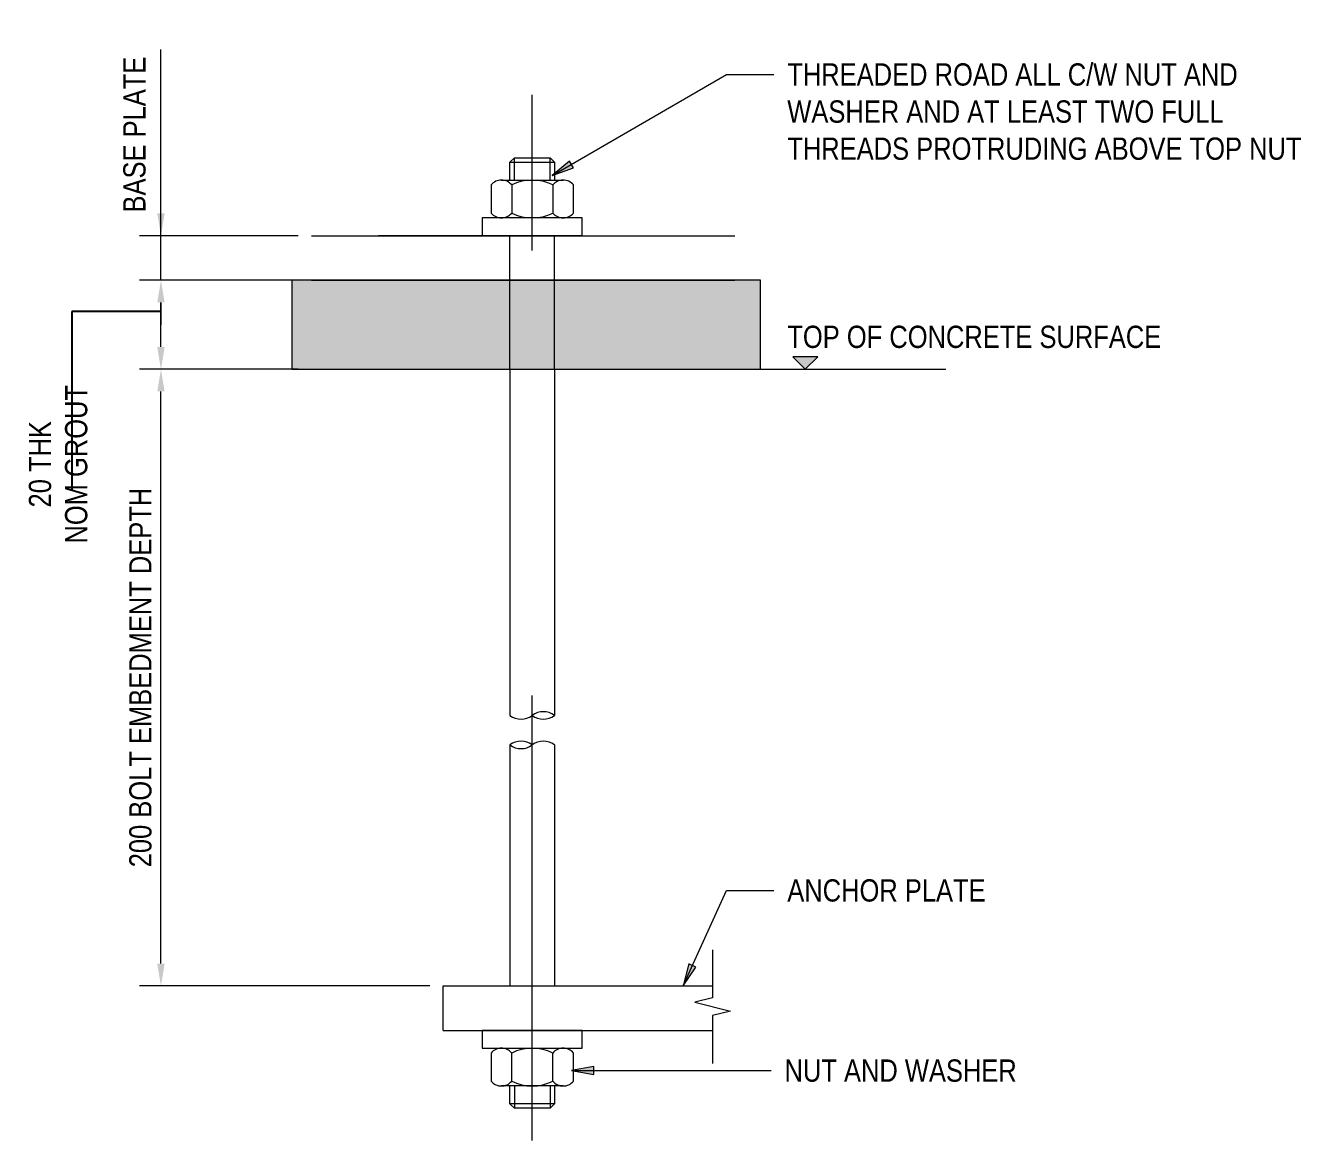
# Model space of a CAD drawing. Header units: metres. Extents: x 0.2 to 10.4, y 1.8 to 23.8.
# Drawn here: x 5.1364 to 5.423, y 2.3359 to 2.5865 of the extents above; entities that cross this region are included whole.
import ezdxf

# ---------------------------------------------------------------- set-up
doc = ezdxf.new("R2010")
doc.units = ezdxf.units.M
doc.linetypes.add('JacobsCenter', pattern=[0.015000000000000001, 0.009000000000000003, -0.0015, 0.003, -0.0015])
doc.linetypes.add('JacobsDash', pattern=[0.0045000000000000005, 0.003, -0.0015])
doc.layers.get('Defpoints').update_dxf_attribs({"color": 41})
for name, color, linetype, lineweight in [('A-ANNO-DIMS', 7, 'Continuous', 9), ('A-ANNO-NOTE', 7, 'Continuous', 9), ('A-DETL', 7, 'Continuous', 13), ('A-DETL-GENF', 7, 'Continuous', 9), ('A-DETL-THIN', 7, 'Continuous', 9), ('G-ANNO-TEXT', 7, 'Continuous', 9)]:
    doc.layers.add(name, color=color, linetype=linetype, lineweight=lineweight)
doc.styles.add('Arial Narrow_1', font='ARIALN.TTF', dxfattribs={"height": 0.005})
doc.dimstyles.new('Dimension_Standard_T__mm_', dxfattribs={"dimscale": 0.3048, "dimtxt": 0.005117154868091298, "dimasz": 0.01640419947506562, "dimexe": 0.01574803149606299, "dimexo": 0.00984251968503937, "dimgap": 0.006561679790026247, "dimtad": 1, "dimdec": 0, "dimlfac": 1000, "dimzin": 0, "dimdsep": 46, "dimtxsty": 'Arial Narrow_1', "dimsah": 1, "dimcen": 0.09, "dimaunit": 1, "dimadec": 4, "dimazin": 0, "dimtfac": 1, "dimtdec": 4, "dimtix": 1, "dimtmove": 2, "dimatfit": 3, "dimfxl": 1, "dimtvp": 1, "dimtolj": 1, "dimtzin": 0, "dimlwd": 18, "dimlwe": 18, "dimarcsym": 2})
doc.dimstyles.new('Dimension_Standard_T__mm__1', dxfattribs={"dimscale": 0.3048, "dimtxt": 0.005117154868091298, "dimasz": 0.01640419947506562, "dimexe": 0.01574803149606299, "dimexo": 0.00984251968503937, "dimgap": 0.006561679790026247, "dimtad": 1, "dimdec": 0, "dimlfac": 1000, "dimzin": 0, "dimdsep": 46, "dimtxsty": 'Arial Narrow_1', "dimsah": 1, "dimcen": 0.09, "dimaunit": 1, "dimadec": 4, "dimazin": 0, "dimtfac": 1, "dimtdec": 4, "dimtix": 1, "dimtmove": 0, "dimatfit": 3, "dimfxl": 1, "dimtvp": 1, "dimtolj": 1, "dimtzin": 0, "dimlwd": 18, "dimlwe": 18, "dimarcsym": 2})

# ---------------------------------------------------------------- blocks, each defined once
blk = doc.blocks.new('CS_DET_BreakLine_ViewScale - CS_Std BreakLine-8504684-DRG-2873242 - ANCHOR BOLT DETAILS')
at = {"layer": 'A-DETL-GENF'}
for p, q in [((0.007754673341438917, -0.004), (0.009754673341438936, 0.004)), ((0.009754673341438936, 0.004), (0.01075467334143891, 0)), ((-0.004000000000000004, 0), (0.006754673341438874, 0)), ((0.006754673341438874, 0), (0.007754673341438917, -0.004)), ((0.01075467334143891, 0), (0.02150934668287762, 0))]:
    blk.add_line(p, q, dxfattribs=at)
blk = doc.blocks.new('CS_DET_Pile-Column_BreakLine - Tubular BreakLine-8504580-DRG-2873242 - ANCHOR BOLT DETAILS')
at = {"layer": 'A-DETL-GENF', "lineweight": 18}
for centre, radius, start, end in [((0.00250000000003026, 0.003499098918582452), 0.004150000000021523, 232.9573290712632, 307.0426709284311), ((0.007500000000047363, -0.003125853911479327), 0.004150000000021524, 52.95732907170979, 127.0426709282902), ((0.007500000000047363, 0.003499098918588613), 0.004150000000021523, 232.9573290717094, 307.0426709282898)]:
    blk.add_arc(centre, radius, start, end, dxfattribs=at)
blk = doc.blocks.new('DIMBLOCK7-DRG-2873242 - ANCHOR BOLT DETAILS')
at = {"layer": 'A-ANNO-DIMS', "color": 0, "lineweight": 18, "transparency": 16777216}
for p, q in [((5.166819811757503, 2.544261029852521), (5.166819811757503, 2.549261029852521)), ((5.197667133014798, 2.539261029852521), (5.162019811757503, 2.539261029852521)), ((5.166819811757503, 2.529261029852521), (5.166819811757503, 2.539261029852521)), ((5.197667133014798, 2.529261029852521), (5.162019811757503, 2.529261029852521)), ((5.166819811757503, 2.524261029852521), (5.166819811757503, 2.519261029852521))]:
    blk.add_line(p, q, dxfattribs=at)
at = {"layer": 'A-ANNO-DIMS', "color": 0, "transparency": 16777216}
for points in [[(5.16598647842417, 2.544261029852521), (5.167653145090837, 2.544261029852521), (5.166819811757503, 2.539261029852521)], [(5.16598647842417, 2.524261029852521), (5.167653145090837, 2.524261029852521), (5.166819811757503, 2.529261029852521)]]:
    blk.add_solid(points, dxfattribs=at)
at = {"layer": 'Defpoints', "color": 0, "transparency": 16777216}
for p in [(5.166819811757503, 2.539261029852521), (5.200667133014798, 2.539261029852521), (5.200667133014798, 2.529261029852521)]:
    blk.add_point(p, dxfattribs=at)
at = {"layer": 'A-ANNO-DIMS', "color": 0, "lineweight": 18, "transparency": 16777216, "insert": (5.158357767509473, 2.544479654536605), "char_height": 0.005, "width": 0.04200940472661618, "attachment_point": 1, "rotation": 89.99999999999991, "line_spacing_factor": 0.9746961653507233, "style": 'Arial Narrow_1'}
blk.add_mtext('\\A1;BASE PLATE', dxfattribs=at)
blk = doc.blocks.new('DIMBLOCK8-DRG-2873242 - ANCHOR BOLT DETAILS')
at = {"layer": 'A-ANNO-DIMS', "color": 0, "lineweight": 18, "transparency": 16777216}
for p, q in [((5.197667133014798, 2.529261029852521), (5.162019811757504, 2.529261029852521)), ((5.166819811757504, 2.514261029852521), (5.166819811757504, 2.524261029852521)), ((5.197667133014798, 2.509261029852521), (5.162019811757504, 2.509261029852521))]:
    blk.add_line(p, q, dxfattribs=at)
at = {"layer": 'A-ANNO-DIMS', "color": 0, "transparency": 16777216}
for points in [[(5.165986478424171, 2.524261029852521), (5.167653145090838, 2.524261029852521), (5.166819811757504, 2.529261029852521)], [(5.165986478424171, 2.514261029852521), (5.167653145090838, 2.514261029852521), (5.166819811757504, 2.509261029852521)]]:
    blk.add_solid(points, dxfattribs=at)
at = {"layer": 'Defpoints', "color": 0, "transparency": 16777216}
for p in [(5.166819811757504, 2.529261029852521), (5.200667133014798, 2.529261029852521), (5.200667133014798, 2.509261029852521)]:
    blk.add_point(p, dxfattribs=at)
at = {"layer": 'A-ANNO-DIMS', "color": 0, "lineweight": 18, "transparency": 16777216, "insert": (5.143750962693615, 2.487900778179138), "char_height": 0.005, "width": 0.04288663127543183, "attachment_point": 5, "rotation": 89.99999999999991, "line_spacing_factor": 0.9746961653507233, "style": 'Arial Narrow_1'}
blk.add_mtext('\\A1;20 THK\\PNOM GROUT', dxfattribs=at)
blk = doc.blocks.new('DIMBLOCK9-DRG-2873242 - ANCHOR BOLT DETAILS')
at = {"layer": 'A-ANNO-DIMS', "color": 0, "lineweight": 18, "transparency": 16777216}
for p, q in [((5.197667133014798, 2.509261029852521), (5.162019811757503, 2.509261029852521)), ((5.166819811757503, 2.375689962039864), (5.166819811757503, 2.504261029852521)), ((5.227219192644636, 2.370689962039864), (5.162019811757503, 2.370689962039864))]:
    blk.add_line(p, q, dxfattribs=at)
at = {"layer": 'A-ANNO-DIMS', "color": 0, "transparency": 16777216}
for points in [[(5.16598647842417, 2.504261029852521), (5.167653145090837, 2.504261029852521), (5.166819811757503, 2.509261029852521)], [(5.16598647842417, 2.375689962039864), (5.167653145090837, 2.375689962039864), (5.166819811757503, 2.370689962039864)]]:
    blk.add_solid(points, dxfattribs=at)
at = {"layer": 'Defpoints', "color": 0, "transparency": 16777216}
for p in [(5.166819811757503, 2.509261029852521), (5.200667133014798, 2.509261029852521), (5.230219192644636, 2.370689962039864)]:
    blk.add_point(p, dxfattribs=at)
at = {"layer": 'A-ANNO-DIMS', "color": 0, "lineweight": 18, "transparency": 16777216, "insert": (5.162232840406889, 2.43997549594619), "char_height": 0.005, "width": 0.102440566978361, "attachment_point": 5, "rotation": 90, "style": 'Arial Narrow_1'}
blk.add_mtext('\\A1;200 BOLT EMBEDMENT DEPTH', dxfattribs=at)
blk = doc.blocks.new('S_Annot_Level Symbol_2D - S_Annot_Level Symbol_2D-4710850-DRG-2873242 - ANCHOR BOLT DETAILS')
at = {"layer": 'A-ANNO-NOTE'}
blk.add_hatch(color=256, dxfattribs=at).paths.add_polyline_path([(0.001404168516409059, 0.001404168516409056), (-2.90809043512752e-18, -2.643718577388654e-19), (-0.00140416851640906, 0.00140416851640906)])
for p, q in [((-0.001856312147189, -6.017572149093955e-19), (0.001650595717559416, 1.75754643548651e-19)), ((0.00140416851640906, 0.001404168516409056), (-0.00140416851640906, 0.00140416851640906)), ((-0.001404168516409061, 0.00140416851640906), (-2.90809043512752e-18, -2.643718577388654e-19)), ((-3.172462292866385e-18, -2.643718577388654e-19), (0.001404168516409059, 0.001404168516409056))]:
    blk.add_line(p, q, dxfattribs=at)

msp = doc.modelspace()

# ---------------------------------------------------------------- hatches: boundary and pattern name
at = {"layer": 'A-DETL-GENF', "true_color": 0xc0c0c0}
msp.add_hatch(color=9, dxfattribs=at).paths.add_polyline_path([(5.301456796949219, 2.509261029852523), (5.301456796949219, 2.529261029852522), (5.19619987226529, 2.529261029852522), (5.19619987226529, 2.509261029852523)])
at = {"layer": 'G-ANNO-TEXT'}
for points in [[(5.254684786298629, 2.552758582942987), (5.259451428379798, 2.554506840181834), (5.25856602549683, 2.55603169497735)], [(5.284097648861991, 2.37070637612955), (5.286968771179132, 2.37489373051426), (5.285363461769968, 2.375623183811892)], [(5.259021270173692, 2.351656376682516), (5.264021270173691, 2.350774741778974), (5.264021270173691, 2.352538011586059)]]:
    msp.add_hatch(color=256, dxfattribs=at).paths.add_polyline_path(points)

# ---------------------------------------------------------------- linework, layer by layer
at = {"layer": 'A-DETL'}
for p, q in [((5.166819811757498, 2.52926102985252), (5.166819811757498, 2.58110565851571)), ((5.261456796949217, 2.53926102985252), (5.215719192643755, 2.53926102985252)), ((5.300357629587015, 2.50926102985252), (5.34308984793747, 2.50926102985252))]:
    msp.add_line(p, q, dxfattribs=at)
at = {"layer": 'A-DETL', "linetype": 'JacobsCenter', "lineweight": 9}
msp.add_line((5.250219192644634, 2.335945399393325), (5.250219192644635, 2.570945399393325), dxfattribs=at)
at = {"layer": 'A-DETL', "lineweight": 18}
for p, q in [((5.200667133014797, 2.53926102985252), (5.295719192643721, 2.539261029852519)), ((5.301456796949217, 2.529261029852519), (5.196199872265288, 2.529261029852519)), ((5.196199872265288, 2.529261029852519), (5.196199872265288, 2.50926102985252)), ((5.200667133014797, 2.52926102985252), (5.295719192643721, 2.52926102985252)), ((5.301456796949217, 2.50926102985252), (5.301456796949217, 2.529261029852519)), ((5.196199872265288, 2.50926102985252), (5.301456796949217, 2.50926102985252)), ((5.200667133014797, 2.50926102985252), (5.295719192643721, 2.509261029852519)), ((5.245219192642157, 2.50926102985252), (5.245219192642158, 2.431461670691835)), ((5.255219192642209, 2.509261029852519), (5.25521919264221, 2.431461670691835)), ((5.245219192642159, 2.424842671388902), (5.245219192642159, 2.370689962039863)), ((5.25521919264221, 2.424842671388902), (5.255219192642211, 2.370689962039863)), ((5.230219192644634, 2.370689962039863), (5.290719192643722, 2.370689962039862)), ((5.230219192644634, 2.360689962039863), (5.230219192644634, 2.370689962039863)), ((5.230219192644634, 2.360689962039863), (5.290719192643722, 2.360689962039863))]:
    msp.add_line(p, q, dxfattribs=at)
at = {"layer": 'A-DETL', "linetype": 'JacobsDash'}
for p, q in [((5.245219192642157, 2.50926102985252), (5.245219192642157, 2.539261029852519)), ((5.255219192642208, 2.509261029852519), (5.255219192642208, 2.539261029852519))]:
    msp.add_line(p, q, dxfattribs=at)
at = {"layer": 'A-DETL', "lineweight": 25}
for p, q in [((5.166819811757498, 2.522261029852521), (5.146819811757498, 2.522261029852521)), ((5.146819811757498, 2.522261029852521), (5.146819811757498, 2.482261029852521))]:
    msp.add_line(p, q, dxfattribs=at)
at = {"layer": 'A-DETL-THIN'}
for p, q in [((5.245219192642183, 2.55576102985252), (5.246219192642183, 2.55676102985252)), ((5.246219192642183, 2.55676102985252), (5.254219192642183, 2.55676102985252)), ((5.246219192642183, 2.55176102985252), (5.246219192642183, 2.55676102985252)), ((5.254219192642183, 2.55676102985252), (5.255219192642183, 2.55576102985252)), ((5.254219192642183, 2.55176102985252), (5.254219192642183, 2.55676102985252)), ((5.245219192642183, 2.55576102985252), (5.255219192642183, 2.55576102985252)), ((5.245219192642183, 2.55176102985252), (5.245219192642183, 2.55576102985252)), ((5.255219192642183, 2.55576102985252), (5.255219192642183, 2.55176102985252)), ((5.243290989411907, 2.55176102985252), (5.257147395872458, 2.55176102985252)), ((5.240981588335149, 2.550675884068032), (5.240981588335149, 2.544346175637007)), ((5.245600390488665, 2.550675884068032), (5.245600390488665, 2.544346175637007)), ((5.2548379947957, 2.550675884068032), (5.2548379947957, 2.544346175637007)), ((5.259456796949217, 2.544346175637006), (5.259456796949217, 2.550675884068033)), ((5.261456796949217, 2.54326102985252), (5.238981588335148, 2.54326102985252)), ((5.238981588335148, 2.54326102985252), (5.238981588335148, 2.539261029852519)), ((5.261456796949217, 2.539261029852519), (5.261456796949217, 2.54326102985252)), ((5.238981588335148, 2.539261029852519), (5.261456796949217, 2.539261029852519)), ((5.261456796951668, 2.360689962039863), (5.2389815883376, 2.360689962039863)), ((5.2389815883376, 2.360689962039863), (5.2389815883376, 2.356689962039863)), ((5.261456796951668, 2.356689962039863), (5.261456796951668, 2.360689962039863)), ((5.2389815883376, 2.356689962039863), (5.261456796951668, 2.356689962039863)), ((5.240981588337601, 2.355604816255376), (5.240981588337601, 2.349275107824349)), ((5.245600390491117, 2.34927510782435), (5.245600390491117, 2.355604816255375)), ((5.254837994798152, 2.34927510782435), (5.254837994798152, 2.355604816255375)), ((5.259456796951668, 2.34927510782435), (5.259456796951668, 2.355604816255375)), ((5.25714739587491, 2.348189962039863), (5.243290989414358, 2.348189962039863)), ((5.245219192644634, 2.344189962039863), (5.245219192644634, 2.348189962039863)), ((5.246219192644634, 2.348189962039863), (5.246219192644634, 2.343189962039863)), ((5.254219192644634, 2.348189962039863), (5.254219192644634, 2.343189962039863)), ((5.255219192644635, 2.348189962039863), (5.255219192644635, 2.344189962039863)), ((5.246219192644634, 2.343189962039863), (5.245219192644634, 2.344189962039863)), ((5.255219192644635, 2.344189962039863), (5.245219192644634, 2.344189962039863)), ((5.254219192644634, 2.343189962039863), (5.246219192644634, 2.343189962039863)), ((5.255219192644635, 2.344189962039863), (5.254219192644634, 2.343189962039863))]:
    msp.add_line(p, q, dxfattribs=at)
for centre, radius, start, end in [((5.243290989411907, 2.548761029852519), 0.003000000000000277, 39.66403535712254, 140.3359646428732), ((5.250219192642183, 2.541388748529251), 0.01037228132326919, 63.55730976191761, 116.4426902380769), ((5.257147395872458, 2.548761029852519), 0.003000000000000277, 39.66403535713027, 140.3359646428785), ((5.243290989411907, 2.546261029852519), 0.002999999999999593, 219.6640353571195, 320.3359646428667), ((5.250219192642183, 2.553633311175788), 0.01037228132326919, 243.5573097619173, 296.442690238082), ((5.257147395872458, 2.546261029852519), 0.002999999999999593, 219.6640353571195, 320.3359646428775), ((5.243290989414358, 2.353689962039863), 0.003000000000000277, 39.66403535711613, 140.3359646428665), ((5.250219192644634, 2.346317680716594), 0.01037228132326839, 63.55730976191608, 116.4426902380795), ((5.25714739587491, 2.353689962039863), 0.003000000000000277, 39.66403535711613, 140.3359646428665), ((5.243290989414358, 2.351189962039863), 0.003000000000000161, 219.6640353571358, 320.3359646428874), ((5.250219192644634, 2.358562243363131), 0.01037228132326879, 243.5573097619208, 296.4426902380818), ((5.25714739587491, 2.351189962039863), 0.002999999999999593, 219.6640353571234, 320.3359646428933)]:
    msp.add_arc(centre, radius, start, end, dxfattribs=at)
at = {"layer": 'G-ANNO-TEXT'}
for p, q in [((5.254684786298629, 2.552758582942987), (5.293835397912385, 2.575491281488898)), ((5.293835397912385, 2.575491281488898), (5.304513021225588, 2.575491281488898)), ((5.25856602549683, 2.55603169497735), (5.254684786298629, 2.552758582942987)), ((5.254684786298629, 2.552758582942987), (5.259451428379798, 2.554506840181834)), ((5.259451428379798, 2.554506840181834), (5.25856602549683, 2.55603169497735)), ((5.284097648861991, 2.37070637612955), (5.293835397912385, 2.392136260983631)), ((5.293835397912385, 2.392136260983631), (5.304513021225588, 2.392136260983631)), ((5.285363461769968, 2.375623183811892), (5.284097648861991, 2.37070637612955)), ((5.284097648861991, 2.37070637612955), (5.286968771179132, 2.37489373051426)), ((5.286968771179132, 2.37489373051426), (5.285363461769968, 2.375623183811892)), ((5.264021270173691, 2.352538011586059), (5.259021270173692, 2.351656376682516)), ((5.259021270173692, 2.351656376682516), (5.264021270173691, 2.350774741778974)), ((5.259021270173692, 2.351656376682516), (5.303888021225589, 2.351656376682516)), ((5.264021270173691, 2.350774741778974), (5.264021270173691, 2.352538011586059))]:
    msp.add_line(p, q, dxfattribs=at)

# ---------------------------------------------------------------- block references
at = {"layer": 'A-ANNO-NOTE', "xscale": 2, "yscale": 2, "zscale": 2}
msp.add_blockref('S_Annot_Level Symbol_2D - S_Annot_Level Symbol_2D-4710850-DRG-2873242 - ANCHOR BOLT DETAILS', (5.311539632642962, 2.50926102985252), dxfattribs=at)
at = {"layer": 'A-DETL-GENF'}
msp.add_blockref('CS_DET_Pile-Column_BreakLine - Tubular BreakLine-8504580-DRG-2873242 - ANCHOR BOLT DETAILS', (5.245219192642159, 2.431275048188267), dxfattribs=at)
for name, p, rotation in [('CS_DET_Pile-Column_BreakLine - Tubular BreakLine-8504580-DRG-2873242 - ANCHOR BOLT DETAILS', (5.25521919264221, 2.42502929389247), 180), ('CS_DET_BreakLine_ViewScale - CS_Std BreakLine-8504684-DRG-2873242 - ANCHOR BOLT DETAILS', (5.290719192643722, 2.374761883925211), 270)]:
    msp.add_blockref(name, p, dxfattribs=dict(at, rotation=rotation))

# ---------------------------------------------------------------- texts
at = {"layer": 'G-ANNO-TEXT', "char_height": 0.005, "attachment_point": 1, "style": 'Arial Narrow_1', "bg_fill": 3, "box_fill_scale": 1, "bg_fill_color": 256, "bg_fill_true_color": 13158600, "bg_fill_transparency": 0}
for s, insert in [('THREADED ROAD ALL C/W NUT AND ', (5.307513021225589, 2.577991281488898)), ('WASHER AND AT LEAST TWO FULL ', (5.307513021225589, 2.569656906488898)), ('THREADS PROTRUDING ABOVE TOP NUT', (5.307513021225589, 2.561322531488898)), ('ANCHOR PLATE', (5.307513021225589, 2.394636260983631)), ('NUT AND WASHER', (5.306888021225588, 2.354156376682517))]:
    msp.add_mtext(s, dxfattribs=dict(at, insert=insert))
at = {"layer": 'G-ANNO-TEXT', "insert": (5.307513021225589, 2.519033598136664), "char_height": 0.005, "attachment_point": 1, "style": 'Arial Narrow_1', "bg_fill": 3, "box_fill_scale": 1, "bg_fill_color": 256, "bg_fill_transparency": 0}
msp.add_mtext('TOP OF CONCRETE SURFACE', dxfattribs=at)

# ---------------------------------------------------------------- dimensions: what is measured, and where the dimension line sits
at = {"layer": 'A-ANNO-DIMS', "lineweight": 18}
for base, p1, p2, text, override, picture, middle in [((5.166819811757503, 2.539261029852521), (5.200667133014797, 2.52926102985252), (5.200667133014797, 2.53926102985252), 'BASE PLATE', {"dimpost": '<>', "dimfxl": 0.01000000000000023}, 'DIMBLOCK7-DRG-2873242 - ANCHOR BOLT DETAILS', (5.161691100842805, 2.565484356899913)), ((5.166819811757504, 2.529261029852521), (5.200667133014797, 2.50926102985252), (5.200667133014797, 2.52926102985252), '20 THK\\XNOM GROUT', {"dimpost": '<>', "dimfxl": 0.02000000000000002}, 'DIMBLOCK8-DRG-2873242 - ANCHOR BOLT DETAILS', (5.143750962693615, 2.487900778179138))]:
    dim = msp.add_linear_dim(base=base, p1=p1, p2=p2, angle=89.99999999999991, text=text, dimstyle='Dimension_Standard_T__mm_', override=override, dxfattribs=at)
    dim.commit()
    dim.dimension.update_dxf_attribs({"geometry": picture, "text_midpoint": middle, "dimtype": 160, "text_rotation": 89.99999999999991})
dim = msp.add_linear_dim(base=(5.166819811757503, 2.509261029852521), p1=(5.230219192644634, 2.370689962039863), p2=(5.200667133014797, 2.50926102985252), angle=89.99999999999991, text='200 BOLT EMBEDMENT DEPTH', dimstyle='Dimension_Standard_T__mm__1', override={"dimpost": '<>', "dimfxl": 0.1416872085373464}, dxfattribs=at)
dim.commit()
dim.dimension.update_dxf_attribs({"geometry": 'DIMBLOCK9-DRG-2873242 - ANCHOR BOLT DETAILS', "text_midpoint": (5.162232840406889, 2.43997549594619)})

doc.saveas('drawing.dxf')
